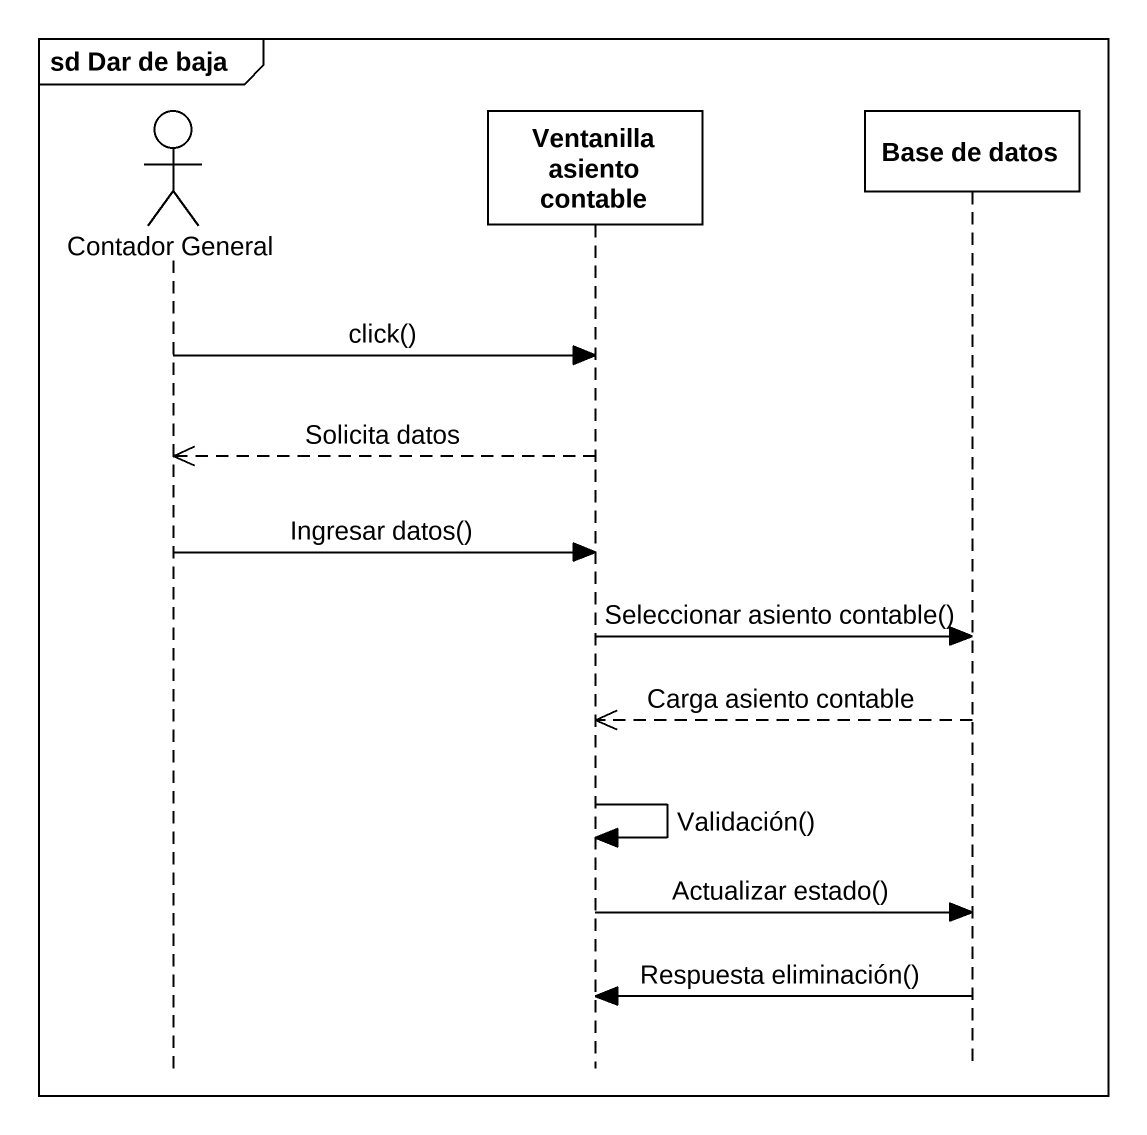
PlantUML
@startuml
mainframe sd Dar de baja
hide footbox
actor "Contador General" as Contador_General
participant "Ventanilla asiento contable" as Ventanilla_asiento_contable
participant "Base de datos" as Base_de_datos

Contador_General -> Ventanilla_asiento_contable : click()
Ventanilla_asiento_contable -->> Contador_General : Solicita datos
Contador_General -> Ventanilla_asiento_contable : Ingresar datos()
Ventanilla_asiento_contable -> Base_de_datos : Seleccionar asiento contable()
Base_de_datos -->> Ventanilla_asiento_contable : Carga asiento contable
Ventanilla_asiento_contable -> Ventanilla_asiento_contable : Validación()
Ventanilla_asiento_contable -> Base_de_datos : Actualizar estado()
Base_de_datos -> Ventanilla_asiento_contable : Respuesta eliminación()
@enduml
